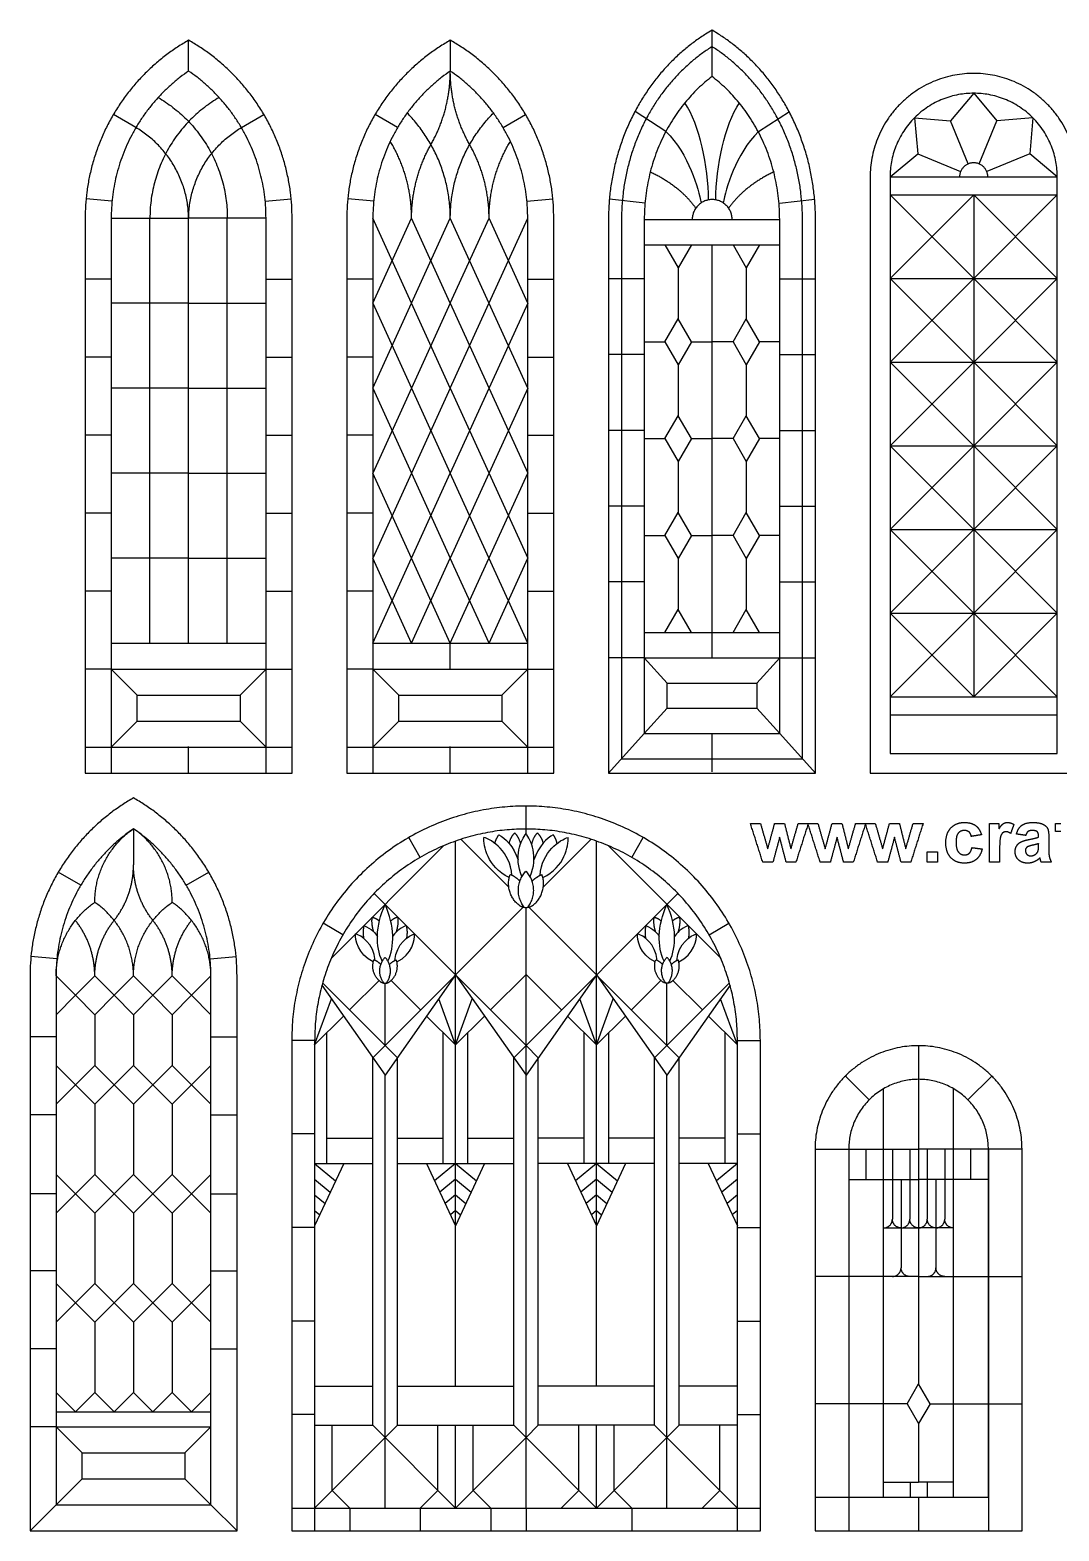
# Model space of a CAD drawing. Header units: millimetres. Extents: x -195 to 160, y -251 to 204.
# Drawn here: x -194.8 to -2.3, y -251.2 to 29.5 of the extents above; entities that cross this region are included whole.
import ezdxf

# ---------------------------------------------------------------- set-up
doc = ezdxf.new("R2010")
doc.units = ezdxf.units.MM
doc.header["$MEASUREMENT"] = 0
doc.layers.add('Layer 03', color=5, linetype='Continuous')

msp = doc.modelspace()

# ---------------------------------------------------------------- linework, layer by layer
at = {"layer": 'Layer 03'}
for p, q in [((-75.86, 10.49), (-81.63, 14.26)), ((-58.53, 10.49), (-52.76, 14.26)), ((-174.98, 11.22), (-179.18, 13.69)), ((-155.25, 11.22), (-151.05, 13.69)), ((-126.04, 11.22), (-130.24, 13.69)), ((-106.31, 11.22), (-102.11, 13.69)), ((-19.3, 4.44), (-22.63, 12.47)), ((-17.28, 4.44), (-13.96, 12.47)), ((-33.93, 2), (-33.93, -105.79)), ((-2.65, -105.79), (-2.65, 2)), ((-179.45, -2.54), (-184.3, -2.08)), ((-150.79, -2.54), (-145.94, -2.08)), ((-130.5, -2.54), (-135.36, -2.08)), ((-101.85, -2.54), (-97, -2.08)), ((-79.76, -2.88), (-86.43, -2.17)), ((-54.63, -2.88), (-47.97, -2.17)), ((-33.93, -1.36), (-2.65, -1.36)), ((-179.6, -5.73), (-179.6, -109.51)), ((-150.64, -109.51), (-150.64, -5.73)), ((-116.18, -37.51), (-130.66, -5.73)), ((-130.66, -37.51), (-116.18, -5.73)), ((-130.66, -5.73), (-130.66, -109.51)), ((-101.69, -37.51), (-116.18, -5.73)), ((-116.18, -37.51), (-101.69, -5.73)), ((-101.69, -109.51), (-101.69, -5.73)), ((-79.9, -5.97), (-79.9, -102.07)), ((-54.57, -102.07), (-54.57, -5.97)), ((-47.88, -109.51), (-47.88, -5.97)), ((-79.9, -10.71), (-54.57, -10.71)), ((-79.9, -17.05), (-86.59, -17.05)), ((-54.49, -17.05), (-47.8, -17.05)), ((-165.12, -21.62), (-179.6, -21.62)), ((-165.12, -21.62), (-150.64, -21.62)), ((-79.9, -28.82), (-76.04, -28.82)), ((-71.09, -28.82), (-67.2, -28.82)), ((-63.3, -28.82), (-67.2, -28.82)), ((-54.49, -28.82), (-58.35, -28.82)), ((-79.9, -31.22), (-86.59, -31.22)), ((-54.49, -31.22), (-47.8, -31.22)), ((-165.12, -37.51), (-179.6, -37.51)), ((-165.12, -37.51), (-150.64, -37.51)), ((-79.9, -45.39), (-86.59, -45.39)), ((-79.92, -46.94), (-76.04, -46.94)), ((-71.09, -46.94), (-67.21, -46.94)), ((-63.3, -46.94), (-67.18, -46.94)), ((-54.48, -46.94), (-58.35, -46.94)), ((-54.49, -45.39), (-47.8, -45.39)), ((-165.12, -53.4), (-179.6, -53.4)), ((-165.12, -53.4), (-150.64, -53.4)), ((-79.9, -59.56), (-86.59, -59.56)), ((-54.49, -59.56), (-47.8, -59.56)), ((-79.92, -65.05), (-76.04, -65.05)), ((-71.09, -65.05), (-67.21, -65.05)), ((-63.3, -65.05), (-67.18, -65.05)), ((-54.48, -65.05), (-58.35, -65.05)), ((-165.12, -69.28), (-179.6, -69.28)), ((-165.12, -69.28), (-150.64, -69.28)), ((-79.9, -73.73), (-86.59, -73.73)), ((-54.49, -73.73), (-47.8, -73.73)), ((-79.9, -83.17), (-54.57, -83.17)), ((-179.6, -85.17), (-150.64, -85.17)), ((-130.66, -85.17), (-101.69, -85.17)), ((-79.9, -87.9), (-86.59, -87.9)), ((-54.49, -87.9), (-47.8, -87.9)), ((-174.72, -94.92), (-155.51, -94.92)), ((-125.78, -94.92), (-106.57, -94.92)), ((-75.63, -92.64), (-58.83, -92.64)), ((-75.63, -97.34), (-58.83, -97.34)), ((-174.72, -99.76), (-155.51, -99.76)), ((-125.78, -99.76), (-106.57, -99.76)), ((-33.93, -98.55), (-2.65, -98.55)), ((-79.9, -102.07), (-54.57, -102.07)), ((-184.47, -104.63), (-145.76, -104.63)), ((-135.53, -104.63), (-96.82, -104.63)), ((-33.93, -105.79), (-2.65, -105.79)), ((-121.79, -125.23), (-123.93, -121.51)), ((-82.25, -125.23), (-80.1, -121.51)), ((-185.29, -130.45), (-189.49, -127.98)), ((-165.56, -130.45), (-161.36, -127.98)), ((-136.26, -139.7), (-139.97, -137.55)), ((-67.78, -139.7), (-64.06, -137.55)), ((-189.76, -144.22), (-194.61, -143.75)), ((-161.1, -144.22), (-156.25, -143.75)), ((-189.91, -147.4), (-189.91, -246.3)), ((-160.95, -246.3), (-160.95, -147.4)), ((-115.2, -147.2), (-128.37, -165.95)), ((-115.2, -147.2), (-102.02, -165.95)), ((-88.84, -147.2), (-102.02, -165.95)), ((-88.84, -147.2), (-75.66, -165.95)), ((-140.19, -149.15), (-128.37, -165.95)), ((-63.85, -149.15), (-75.66, -165.95)), ((-141.55, -159.47), (-141.55, -246.89)), ((-139.26, -182.44), (-139.26, -157.99)), ((-117.49, -182.44), (-117.49, -157.99)), ((-112.9, -182.44), (-112.9, -157.99)), ((-91.14, -182.44), (-91.14, -157.99)), ((-86.54, -182.44), (-86.54, -157.99)), ((-64.78, -182.44), (-64.78, -157.99)), ((-62.48, -251.18), (-62.48, -159.47)), ((-182.67, -171.4), (-182.67, -184.54)), ((-168.19, -171.4), (-168.19, -184.54)), ((-47.96, -179.79), (-28.6, -179.79)), ((-41.66, -179.79), (-41.66, -251.18)), ((-33.5, -179.79), (-33.5, -192.88)), ((-30.24, -179.79), (-30.24, -192.88)), ((-9.25, -179.79), (-28.6, -179.79)), ((-26.97, -179.79), (-26.97, -192.88)), ((-23.71, -179.79), (-23.71, -192.88)), ((-15.54, -244.88), (-15.54, -179.79)), ((-15.54, -179.79), (-15.54, -251.18)), ((-28.6, -203.59), (-47.96, -203.59)), ((-28.6, -203.59), (-9.25, -203.59)), ((-189.91, -228.92), (-160.95, -228.92)), ((-30.75, -227.38), (-47.96, -227.38)), ((-26.46, -227.38), (-9.25, -227.38)), ((-185.04, -236.59), (-165.82, -236.59)), ((-185.04, -241.43), (-165.82, -241.43)), ((-189.91, -246.3), (-160.95, -246.3)), ((-145.84, -246.89), (-141.55, -246.89)), ((-141.55, -246.89), (-141.55, -251.18)), ((-141.55, -246.89), (-102.02, -246.89)), ((-102.02, -246.89), (-62.48, -246.89)), ((-62.48, -246.89), (-58.19, -246.89)), ((-47.96, -244.88), (-15.54, -244.88))]:
    msp.add_line(p, q, dxfattribs=at)
for points in [[(-66.03, 28.7), (-67.23, 29.46), (-68.43, 28.7)], [(-67.2, 20.75), (-67.2, 29.44)], [(-165.12, 21.8), (-165.12, 27.55)], [(-116.18, 27.55), (-116.18, 21.8)], [(-18.29, 17.64), (-22.63, 12.47)], [(-18.29, 17.64), (-13.96, 12.47)], [(-29.35, 13.06), (-28.76, 6.33)], [(-29.35, 13.06), (-22.63, 12.47)], [(-7.23, 13.06), (-13.96, 12.47)], [(-7.23, 13.06), (-7.82, 6.33)], [(-33.93, 2), (-28.76, 6.33)], [(-28.76, 6.33), (-20.73, 3.01)], [(-7.82, 6.33), (-15.85, 3.01)], [(-2.65, 2), (-7.82, 6.33)], [(-37.65, 2), (-37.65, -109.51)], [(-33.93, 2), (-2.65, 2)], [(-18.29, -1.36), (-33.93, -17), (-18.29, -32.64), (-33.93, -48.28), (-18.29, -63.91), (-33.93, -79.55), (-18.29, -95.19)], [(-33.93, -1.36), (-18.29, -17), (-33.93, -32.64), (-18.29, -48.28), (-33.93, -63.91), (-18.29, -79.55), (-33.93, -95.19)], [(-18.29, -1.36), (-18.29, -95.19)], [(-2.65, -1.36), (-18.29, -17), (-2.65, -32.64), (-18.29, -48.28), (-2.65, -63.91), (-18.29, -79.55), (-2.65, -95.19)], [(-18.29, -1.36), (-2.65, -17), (-18.29, -32.64), (-2.65, -48.28), (-18.29, -63.91), (-2.65, -79.55), (-18.29, -95.19)], [(-184.47, -5.73), (-184.47, -109.51)], [(-179.6, -5.73), (-165.12, -5.73)], [(-172.36, -85.17), (-172.36, -5.73)], [(-165.12, -85.17), (-165.12, -5.73)], [(-150.64, -5.73), (-165.12, -5.73)], [(-157.88, -85.17), (-157.88, -5.73)], [(-145.76, -109.51), (-145.76, -5.73)], [(-135.53, -5.73), (-135.53, -109.51)], [(-130.66, -21.62), (-123.42, -5.73)], [(-116.18, -21.62), (-123.42, -5.73)], [(-116.18, -21.62), (-108.93, -5.73)], [(-101.69, -21.62), (-108.93, -5.73)], [(-96.82, -109.51), (-96.82, -5.73)], [(-86.59, -5.97), (-86.59, -109.51), (-47.88, -109.51)], [(-84.16, -5.97), (-84.16, -106.81)], [(-79.9, -5.97), (-54.57, -5.97)], [(-50.31, -106.81), (-50.31, -5.97)], [(-76.04, -10.71), (-73.57, -15)], [(-71.09, -10.71), (-73.57, -15)], [(-67.2, -87.9), (-67.2, -10.71)], [(-63.3, -10.71), (-60.83, -15)], [(-58.35, -10.71), (-60.83, -15)], [(-73.57, -15), (-73.57, -24.53)], [(-60.83, -15), (-60.83, -24.53)], [(-179.6, -17.12), (-184.47, -17.12)], [(-150.64, -17.12), (-145.76, -17.12)], [(-130.66, -17.12), (-135.53, -17.12)], [(-101.69, -17.12), (-96.82, -17.12)], [(-33.93, -17), (-2.65, -17)], [(-116.18, -21.62), (-130.66, -53.4)], [(-130.66, -21.62), (-116.18, -53.4)], [(-101.69, -21.62), (-116.18, -53.4)], [(-116.18, -21.62), (-101.69, -53.4)], [(-76.04, -28.82), (-73.57, -24.53)], [(-71.09, -28.82), (-73.57, -24.53)], [(-63.3, -28.82), (-60.83, -24.53)], [(-58.35, -28.82), (-60.83, -24.53)], [(-76.04, -28.82), (-73.57, -33.11)], [(-71.09, -28.82), (-73.57, -33.11)], [(-63.3, -28.82), (-60.83, -33.11)], [(-58.35, -28.82), (-60.83, -33.11)], [(-179.6, -31.71), (-184.47, -31.71)], [(-150.64, -31.71), (-145.76, -31.71)], [(-130.66, -31.71), (-135.53, -31.71)], [(-101.69, -31.71), (-96.82, -31.71)], [(-73.57, -33.11), (-73.57, -42.65)], [(-60.83, -33.11), (-60.83, -42.65)], [(-33.93, -32.64), (-2.65, -32.64)], [(-116.18, -37.51), (-130.66, -69.28)], [(-130.66, -37.51), (-116.18, -69.28)], [(-101.69, -37.51), (-116.18, -69.28)], [(-116.18, -37.51), (-101.69, -69.28)], [(-76.04, -46.94), (-73.57, -42.65)], [(-71.09, -46.94), (-73.57, -42.65)], [(-63.3, -46.94), (-60.83, -42.65)], [(-58.35, -46.94), (-60.83, -42.65)], [(-179.6, -46.29), (-184.47, -46.29)], [(-150.64, -46.29), (-145.76, -46.29)], [(-130.66, -46.29), (-135.53, -46.29)], [(-101.69, -46.29), (-96.82, -46.29)], [(-76.04, -46.94), (-73.57, -51.23)], [(-71.09, -46.94), (-73.57, -51.23)], [(-63.3, -46.94), (-60.83, -51.23)], [(-58.35, -46.94), (-60.83, -51.23)], [(-33.93, -48.28), (-2.65, -48.28)], [(-73.57, -51.23), (-73.57, -60.76)], [(-60.83, -51.23), (-60.83, -60.76)], [(-116.18, -85.17), (-130.66, -53.4)], [(-130.66, -85.17), (-116.18, -53.4)], [(-101.69, -85.17), (-116.18, -53.4)], [(-116.18, -85.17), (-101.69, -53.4)], [(-179.6, -60.88), (-184.47, -60.88)], [(-150.64, -60.88), (-145.76, -60.88)], [(-130.66, -60.88), (-135.53, -60.88)], [(-101.69, -60.88), (-96.82, -60.88)], [(-76.04, -65.05), (-73.57, -60.76)], [(-71.09, -65.05), (-73.57, -60.76)], [(-63.3, -65.05), (-60.83, -60.76)], [(-58.35, -65.05), (-60.83, -60.76)], [(-33.93, -63.91), (-2.65, -63.91)], [(-76.04, -65.05), (-73.57, -69.34)], [(-71.09, -65.05), (-73.57, -69.34)], [(-63.3, -65.05), (-60.83, -69.34)], [(-58.35, -65.05), (-60.83, -69.34)], [(-123.42, -85.17), (-130.66, -69.28)], [(-123.42, -85.17), (-116.18, -69.28)], [(-108.93, -85.17), (-116.18, -69.28)], [(-108.93, -85.17), (-101.69, -69.28)], [(-73.57, -69.34), (-73.57, -78.88)], [(-60.83, -69.34), (-60.83, -78.88)], [(-179.6, -75.46), (-184.47, -75.46)], [(-150.64, -75.46), (-145.76, -75.46)], [(-130.66, -75.46), (-135.53, -75.46)], [(-101.69, -75.46), (-96.82, -75.46)], [(-76.04, -83.17), (-73.57, -78.88)], [(-71.09, -83.17), (-73.57, -78.88)], [(-63.3, -83.17), (-60.83, -78.88)], [(-58.35, -83.17), (-60.83, -78.88)], [(-33.93, -79.55), (-2.65, -79.55)], [(-116.18, -90.15), (-116.18, -85.17)], [(-79.9, -87.9), (-54.57, -87.9)], [(-79.9, -87.9), (-75.63, -92.64)], [(-54.57, -87.9), (-58.83, -92.64)], [(-179.6, -90.05), (-184.47, -90.05)], [(-179.6, -90.05), (-174.72, -94.92)], [(-179.6, -90.05), (-150.64, -90.05)], [(-150.64, -90.05), (-155.51, -94.92)], [(-150.64, -90.05), (-145.76, -90.05)], [(-130.66, -90.05), (-135.53, -90.05)], [(-130.66, -90.05), (-101.69, -90.05)], [(-130.66, -90.05), (-125.78, -94.92)], [(-101.69, -90.05), (-106.57, -94.92)], [(-101.69, -90.05), (-96.82, -90.05)], [(-174.72, -99.76), (-174.72, -94.92)], [(-155.51, -94.92), (-155.51, -99.76)], [(-125.78, -99.76), (-125.78, -94.92)], [(-106.57, -94.92), (-106.57, -99.76)], [(-75.63, -97.34), (-75.63, -92.64)], [(-58.83, -92.64), (-58.83, -97.34)], [(-33.93, -95.19), (-2.65, -95.19)], [(-79.9, -102.07), (-75.63, -97.34)], [(-54.57, -102.07), (-58.83, -97.34)], [(-179.6, -104.63), (-174.72, -99.76)], [(-150.64, -104.63), (-155.51, -99.76)], [(-130.66, -104.63), (-125.78, -99.76)], [(-101.69, -104.63), (-106.57, -99.76)], [(-79.9, -102.07), (-86.59, -109.51)], [(-67.2, -109.25), (-67.2, -102.07)], [(-54.57, -102.07), (-47.88, -109.51)], [(-165.12, -109.51), (-165.12, -104.53)], [(-116.18, -109.51), (-116.18, -104.53)], [(-84.16, -106.81), (-50.31, -106.81)], [(-184.47, -109.51), (-145.76, -109.51)], [(-135.53, -109.51), (-96.82, -109.51)], [(-37.65, -109.51), (1.06, -109.51)], [(-102.02, -119.93), (-102.02, -115.64)], [(-175.43, -119.87), (-175.43, -126.63)], [(-102.02, -120.78), (-102.02, -119.93)], [(-117.39, -123.04), (-138.49, -144.14)], [(-115.2, -224.09), (-115.2, -122.19)], [(-105.24, -130.8), (-114.19, -121.85)], [(-98.79, -130.8), (-89.84, -121.85)], [(-88.84, -224.09), (-88.84, -122.19)], [(-86.64, -123.04), (-65.54, -144.14)], [(-130.43, -131.97), (-102.02, -160.38)], [(-102.56, -134.57), (-128.37, -160.38)], [(-73.6, -131.97), (-102.02, -160.38)], [(-102.02, -246.89), (-102.02, -134.65)], [(-101.47, -134.57), (-75.66, -160.38)], [(-194.78, -147.4), (-194.78, -251.18)], [(-186.29, -151.02), (-189.91, -147.4)], [(-186.29, -151.02), (-182.67, -147.4)], [(-179.05, -151.02), (-182.67, -147.4)], [(-179.05, -151.02), (-175.43, -147.4)], [(-171.81, -151.02), (-175.43, -147.4)], [(-171.81, -151.02), (-168.19, -147.4)], [(-164.57, -151.02), (-168.19, -147.4)], [(-164.57, -151.02), (-160.95, -147.4)], [(-156.07, -251.18), (-156.07, -147.4)], [(-140.06, -148.7), (-128.37, -160.38)], [(-129.51, -148.24), (-135.01, -153.75)], [(-127.24, -148.24), (-121.74, -153.75)], [(-102.02, -147.11), (-108.65, -153.75)], [(-102.02, -147.11), (-95.38, -153.75)], [(-76.79, -148.24), (-82.3, -153.75)], [(-63.97, -148.7), (-75.66, -160.38)], [(-74.53, -148.24), (-69.02, -153.75)], [(-186.29, -151.02), (-189.91, -154.64)], [(-186.29, -151.02), (-182.67, -154.64)], [(-179.05, -151.02), (-182.67, -154.64)], [(-179.05, -151.02), (-175.43, -154.64)], [(-171.81, -151.02), (-175.43, -154.64)], [(-171.81, -151.02), (-168.19, -154.64)], [(-164.57, -151.02), (-168.19, -154.64)], [(-164.57, -151.02), (-160.95, -154.64)], [(-128.37, -160.38), (-128.37, -148.76)], [(-75.66, -160.38), (-75.66, -148.76)], [(-141.55, -160.29), (-138.42, -151.67)], [(-115.2, -160.29), (-118.33, -151.67)], [(-115.2, -160.29), (-112.06, -151.67)], [(-88.84, -160.29), (-91.97, -151.67)], [(-88.84, -160.29), (-85.7, -151.67)], [(-62.48, -160.29), (-65.62, -151.67)], [(-182.67, -154.64), (-182.67, -164.16)], [(-175.43, -154.64), (-175.43, -164.16)], [(-168.19, -154.64), (-168.19, -164.16)], [(-136.15, -154.89), (-141.55, -160.29)], [(-120.6, -154.89), (-115.2, -160.29)], [(-109.8, -154.89), (-115.2, -160.29)], [(-94.24, -154.89), (-88.84, -160.29)], [(-83.44, -154.89), (-88.84, -160.29)], [(-67.88, -154.89), (-62.48, -160.29)], [(-189.91, -158.79), (-194.78, -158.79)], [(-160.95, -158.79), (-156.07, -158.79)], [(-145.84, -159.47), (-145.84, -251.18)], [(-141.55, -159.47), (-145.84, -159.47)], [(-62.48, -159.47), (-58.19, -159.47)], [(-58.19, -251.18), (-58.19, -159.47)], [(-130.67, -162.68), (-128.37, -160.38), (-126.08, -162.68)], [(-130.67, -231.41), (-130.67, -162.68)], [(-126.08, -231.41), (-126.08, -162.68)], [(-102.02, -160.38), (-104.32, -162.68)], [(-104.32, -231.41), (-104.32, -162.68)], [(-102.02, -160.38), (-99.72, -162.68)], [(-99.72, -231.41), (-99.72, -162.68)], [(-73.36, -162.68), (-75.66, -160.38), (-77.96, -162.68)], [(-77.96, -231.41), (-77.96, -162.68)], [(-73.36, -231.41), (-73.36, -162.68)], [(-28.6, -160.44), (-28.6, -223.67)], [(-186.29, -167.78), (-189.91, -164.16)], [(-186.29, -167.78), (-182.67, -164.16)], [(-179.05, -167.78), (-182.67, -164.16)], [(-179.05, -167.78), (-175.43, -164.16)], [(-171.81, -167.78), (-175.43, -164.16)], [(-171.81, -167.78), (-168.19, -164.16)], [(-164.57, -167.78), (-168.19, -164.16)], [(-164.57, -167.78), (-160.95, -164.16)], [(-186.29, -167.78), (-189.91, -171.4)], [(-186.29, -167.78), (-182.67, -171.4)], [(-179.05, -167.78), (-182.67, -171.4)], [(-179.05, -167.78), (-175.43, -171.4)], [(-171.81, -167.78), (-175.43, -171.4)], [(-171.81, -167.78), (-168.19, -171.4)], [(-164.57, -167.78), (-168.19, -171.4)], [(-164.57, -167.78), (-160.95, -171.4)], [(-128.37, -246.89), (-128.37, -165.84)], [(-75.66, -246.89), (-75.66, -165.84)], [(-37.84, -170.56), (-42.29, -166.11)], [(-19.37, -170.56), (-14.92, -166.11)], [(-35.13, -244.88), (-35.13, -168.48)], [(-22.07, -244.88), (-22.07, -168.48)], [(-189.91, -173.38), (-194.78, -173.38)], [(-175.43, -171.4), (-175.43, -184.54)], [(-160.95, -173.38), (-156.07, -173.38)], [(-141.55, -176.95), (-145.84, -176.95)], [(-139.26, -177.73), (-130.67, -177.73)], [(-126.08, -177.73), (-117.49, -177.73)], [(-112.9, -177.73), (-104.32, -177.73)], [(-91.14, -177.73), (-99.72, -177.73)], [(-77.96, -177.73), (-86.54, -177.73)], [(-64.78, -177.73), (-73.36, -177.73)], [(-62.48, -176.95), (-58.19, -176.95)], [(-47.96, -179.79), (-47.96, -251.18)], [(-38.4, -185.43), (-38.4, -179.79)], [(-18.81, -185.43), (-18.81, -179.79)], [(-9.25, -251.18), (-9.25, -179.79)], [(-186.29, -188.16), (-189.91, -184.54)], [(-186.29, -188.16), (-182.67, -184.54)], [(-179.05, -188.16), (-182.67, -184.54)], [(-179.05, -188.16), (-175.43, -184.54)], [(-171.81, -188.16), (-175.43, -184.54)], [(-171.81, -188.16), (-168.19, -184.54)], [(-164.57, -188.16), (-168.19, -184.54)], [(-164.57, -188.16), (-160.95, -184.54)], [(-136.11, -182.44), (-141.55, -194.11)], [(-141.55, -182.44), (-137.64, -185.72)], [(-141.55, -182.44), (-130.67, -182.44)], [(-126.08, -182.44), (-104.32, -182.44)], [(-120.64, -182.44), (-115.2, -194.11)], [(-115.2, -182.44), (-119.11, -185.72)], [(-115.2, -182.44), (-111.29, -185.72)], [(-109.76, -182.44), (-115.2, -194.11)], [(-77.96, -182.44), (-99.72, -182.44)], [(-94.28, -182.44), (-88.84, -194.11)], [(-88.84, -182.44), (-92.75, -185.72)], [(-88.84, -182.44), (-84.93, -185.72)], [(-83.4, -182.44), (-88.84, -194.11)], [(-62.48, -182.44), (-73.36, -182.44)], [(-67.92, -182.44), (-62.48, -194.11)], [(-62.48, -182.44), (-66.39, -185.72)], [(-141.55, -185.37), (-138.63, -187.83)], [(-115.2, -185.37), (-118.12, -187.83)], [(-115.2, -185.37), (-112.27, -187.83)], [(-88.84, -185.37), (-91.76, -187.83)], [(-88.84, -185.37), (-85.91, -187.83)], [(-62.48, -185.37), (-65.4, -187.83)], [(-41.66, -185.43), (-28.6, -185.43)], [(-31.87, -185.43), (-31.87, -201.96)], [(-15.54, -185.43), (-28.6, -185.43)], [(-25.34, -185.43), (-25.34, -201.96)], [(-189.91, -188.16), (-194.78, -188.16)], [(-186.29, -188.16), (-189.91, -191.78)], [(-186.29, -188.16), (-182.67, -191.78)], [(-179.05, -188.16), (-182.67, -191.78)], [(-179.05, -188.16), (-175.43, -191.78)], [(-171.81, -188.16), (-175.43, -191.78)], [(-171.81, -188.16), (-168.19, -191.78)], [(-164.57, -188.16), (-168.19, -191.78)], [(-164.57, -188.16), (-160.95, -191.78)], [(-160.95, -188.16), (-156.07, -188.16)], [(-141.55, -188.31), (-139.61, -189.94)], [(-115.2, -188.31), (-117.14, -189.94)], [(-115.2, -188.31), (-113.25, -189.94)], [(-88.84, -188.31), (-90.78, -189.94)], [(-88.84, -188.31), (-86.89, -189.94)], [(-62.48, -188.31), (-64.42, -189.94)], [(-182.67, -191.78), (-182.67, -204.92)], [(-175.43, -191.78), (-175.43, -204.92)], [(-168.19, -191.78), (-168.19, -204.92)], [(-141.55, -191.24), (-140.59, -192.05)], [(-115.2, -191.24), (-116.16, -192.05)], [(-115.2, -191.24), (-114.24, -192.05)], [(-88.84, -191.24), (-89.8, -192.05)], [(-88.84, -191.24), (-87.88, -192.05)], [(-62.48, -191.24), (-63.44, -192.05)], [(-141.55, -194.44), (-145.84, -194.44)], [(-62.48, -194.44), (-58.19, -194.44)], [(-35.13, -194.51), (-28.6, -194.51)], [(-22.07, -194.51), (-28.6, -194.51)], [(-189.91, -202.55), (-194.78, -202.55)], [(-160.95, -202.55), (-156.07, -202.55)], [(-186.29, -208.54), (-189.91, -204.92)], [(-186.29, -208.54), (-182.67, -204.92)], [(-179.05, -208.54), (-182.67, -204.92)], [(-179.05, -208.54), (-175.43, -204.92)], [(-171.81, -208.54), (-175.43, -204.92)], [(-171.81, -208.54), (-168.19, -204.92)], [(-164.57, -208.54), (-168.19, -204.92)], [(-164.57, -208.54), (-160.95, -204.92)], [(-186.29, -208.54), (-189.91, -212.16)], [(-186.29, -208.54), (-182.67, -212.16)], [(-179.05, -208.54), (-182.67, -212.16)], [(-179.05, -208.54), (-175.43, -212.16)], [(-171.81, -208.54), (-175.43, -212.16)], [(-171.81, -208.54), (-168.19, -212.16)], [(-164.57, -208.54), (-168.19, -212.16)], [(-164.57, -208.54), (-160.95, -212.16)], [(-182.67, -212.16), (-182.67, -225.3)], [(-175.43, -212.16), (-175.43, -225.3)], [(-168.19, -212.16), (-168.19, -225.3)], [(-141.55, -211.92), (-145.84, -211.92)], [(-62.48, -211.92), (-58.19, -211.92)], [(-189.91, -217.13), (-194.78, -217.13)], [(-160.95, -217.13), (-156.07, -217.13)], [(-141.55, -224.09), (-130.67, -224.09)], [(-126.08, -224.09), (-104.32, -224.09)], [(-77.96, -224.09), (-99.72, -224.09)], [(-62.48, -224.09), (-73.36, -224.09)], [(-30.75, -227.38), (-28.6, -223.67)], [(-26.46, -227.38), (-28.6, -223.67)], [(-186.29, -228.92), (-189.91, -225.3)], [(-186.29, -228.92), (-182.67, -225.3)], [(-179.05, -228.92), (-182.67, -225.3)], [(-179.05, -228.92), (-175.43, -225.3)], [(-171.81, -228.92), (-175.43, -225.3)], [(-171.81, -228.92), (-168.19, -225.3)], [(-164.57, -228.92), (-168.19, -225.3)], [(-164.57, -228.92), (-160.95, -225.3)], [(-141.55, -229.41), (-145.84, -229.41)], [(-62.48, -229.41), (-58.19, -229.41)], [(-30.75, -227.38), (-28.6, -231.1)], [(-26.46, -227.38), (-28.6, -231.1)], [(-189.91, -231.72), (-194.78, -231.72)], [(-189.91, -231.72), (-160.95, -231.72)], [(-189.91, -231.72), (-185.04, -236.59)], [(-160.95, -231.72), (-165.82, -236.59)], [(-141.55, -246.89), (-126.08, -231.41)], [(-141.55, -231.41), (-130.67, -231.41)], [(-138.26, -243.59), (-138.26, -231.41)], [(-115.2, -246.89), (-130.67, -231.41)], [(-126.08, -231.41), (-104.32, -231.41)], [(-118.49, -243.59), (-118.49, -231.41)], [(-115.2, -246.89), (-115.2, -231.41)], [(-111.9, -243.59), (-111.9, -231.41)], [(-102.02, -233.71), (-104.32, -231.41)], [(-102.02, -233.71), (-99.72, -231.41)], [(-77.96, -231.41), (-99.72, -231.41)], [(-92.13, -243.59), (-92.13, -231.41)], [(-88.84, -246.89), (-88.84, -231.41)], [(-88.84, -246.89), (-73.36, -231.41)], [(-85.54, -243.59), (-85.54, -231.41)], [(-62.48, -246.89), (-77.96, -231.41)], [(-62.48, -231.41), (-73.36, -231.41)], [(-65.77, -243.59), (-65.77, -231.41)], [(-28.6, -231.1), (-28.6, -242.03)], [(-115.2, -246.89), (-102.02, -233.71)], [(-88.84, -246.89), (-102.02, -233.71)], [(-185.04, -241.43), (-185.04, -236.59)], [(-165.82, -236.59), (-165.82, -241.43)], [(-189.91, -246.3), (-185.04, -241.43)], [(-160.95, -246.3), (-165.82, -241.43)], [(-134.96, -246.89), (-138.26, -243.59)], [(-121.79, -246.89), (-118.49, -243.59)], [(-108.61, -246.89), (-111.9, -243.59)], [(-95.43, -246.89), (-92.13, -243.59)], [(-82.25, -246.89), (-85.54, -243.59)], [(-69.07, -246.89), (-65.77, -243.59)], [(-35.13, -242.03), (-28.6, -242.03)], [(-30.19, -242.03), (-30.19, -244.88)], [(-22.07, -242.03), (-28.6, -242.03)], [(-27.01, -242.03), (-27.01, -244.88)], [(-189.91, -246.3), (-194.78, -251.18)], [(-160.95, -246.3), (-156.07, -251.18)], [(-134.96, -246.89), (-134.96, -251.18)], [(-121.79, -246.89), (-121.79, -251.18)], [(-108.61, -246.89), (-108.61, -251.18)], [(-102.02, -246.89), (-102.02, -251.18)], [(-82.25, -246.89), (-82.25, -251.18)], [(-28.6, -244.88), (-28.6, -251.18)], [(-194.78, -251.18), (-156.07, -251.18)], [(-145.84, -251.18), (-58.19, -251.18)], [(-47.96, -251.18), (-9.25, -251.18)]]:
    msp.add_lwpolyline(points, dxfattribs=at)
for points, weights in [([(-68.43, 28.7), (-86.59, 17.23), (-86.59, -5.97)], [1, 0.864416558681, 1]), ([(-47.88, -5.97), (-47.88, 17.23), (-66.03, 28.7)], [1, 0.864416558681, 1]), ([(-165.12, 27.55), (-184.47, 16.54), (-184.47, -5.73)], [1, 0.864416558681, 1]), ([(-145.76, -5.73), (-145.76, 16.54), (-165.12, 27.55)], [1, 0.864416558681, 1]), ([(-116.18, 27.55), (-135.53, 16.54), (-135.53, -5.73)], [1, 0.864416558681, 1]), ([(-96.82, -5.73), (-96.82, 16.54), (-116.18, 27.55)], [1, 0.864416558681, 1]), ([(-67.23, 26.36), (-84.16, 15.66), (-84.16, -5.97)], [1, 0.864416558681, 1]), ([(-50.31, -5.97), (-50.31, 15.66), (-67.23, 26.36)], [1, 0.864416558681, 1]), ([(-165.12, 21.8), (-179.6, 11.85), (-179.6, -5.73)], [1, 0.885031171969, 1]), ([(-150.64, -5.73), (-150.64, 11.85), (-165.12, 21.8)], [1, 0.885031171969, 1]), ([(-116.18, 21.8), (-130.66, 11.85), (-130.66, -5.73)], [1, 0.885031171969, 1]), ([(-119.8, 8.04), (-116.18, 14.45), (-116.18, 21.8)], [1, 0.967110188356, 1]), ([(-112.56, 8.04), (-116.18, 14.45), (-116.18, 21.8)], [1, 0.967110188356, 1]), ([(-101.69, -5.73), (-101.69, 11.85), (-116.18, 21.8)], [1, 0.885031171969, 1]), ([(-67.23, 20.77), (-79.9, 11.1), (-79.9, -5.97)], [1, 0.885031171969, 1]), ([(-54.57, -5.97), (-54.57, 11.1), (-67.23, 20.77)], [1, 0.885031171969, 1]), ([(-159.42, 16.85), (-172.36, 9.27), (-172.36, -5.73)], [1, 0.867640284468, 1]), ([(-170.81, 16.85), (-157.88, 9.27), (-157.88, -5.73)], [1, 0.867640284468, 1]), ([(-18.29, 17.64), (-33.93, 17.64), (-33.93, 2)], [1, 0.707106781187, 1]), ([(-2.65, 2), (-2.65, 17.64), (-18.29, 17.64)], [1, 0.707106781187, 1]), ([(-116.18, -5.73), (-116.18, 5.77), (-124.25, 13.94)], [1, 0.925002480875, 1]), ([(-116.18, -5.73), (-116.18, 5.77), (-108.1, 13.94)], [1, 0.925002480875, 1]), ([(-165.12, -5.73), (-165.29, 5.52), (-174.98, 11.22)], [1, 0.871928627256, 1]), ([(-165.12, -5.73), (-164.94, 5.52), (-155.25, 11.22)], [1, 0.871928627256, 1]), ([(-123.42, -5.73), (-123.42, 2.02), (-127.4, 8.66)], [1, 0.963751152423, 1]), ([(-108.93, -5.73), (-108.93, 2.02), (-104.95, 8.66)], [1, 0.963751152423, 1]), ([(-123.42, -5.73), (-123.42, 1.63), (-119.8, 8.04)], [1, 0.967111387201, 1]), ([(-108.93, -5.73), (-108.93, 1.63), (-112.56, 8.04)], [1, 0.967111387201, 1]), ([(-175.43, -114.12), (-194.78, -125.13), (-194.78, -147.4)], [1, 0.864416558681, 1]), ([(-156.07, -147.4), (-156.07, -125.13), (-175.43, -114.12)], [1, 0.864416558681, 1]), ([(-175.43, -119.87), (-189.91, -129.82), (-189.91, -147.4)], [1, 0.885031171969, 1]), ([(-182.67, -133.63), (-182.67, -124.85), (-175.43, -119.87)], [1, 0.885034841093, 1]), ([(-168.19, -133.63), (-168.19, -124.85), (-175.43, -119.87)], [1, 0.885034841093, 1]), ([(-160.95, -147.4), (-160.95, -129.82), (-175.43, -119.87)], [1, 0.885031171969, 1]), ([(-102.02, -119.93), (-141.55, -119.93), (-141.55, -159.47)], [1, 0.707106781187, 1]), ([(-62.48, -159.47), (-62.48, -119.93), (-102.02, -119.93)], [1, 0.707106781187, 1]), ([(-179.05, -137.01), (-175.43, -132.45), (-175.43, -126.63)], [1, 0.944267814922, 1]), ([(-171.81, -137.01), (-175.43, -132.45), (-175.43, -126.63)], [1, 0.944267814922, 1]), ([(-103.24, -134.24), (-106.22, -131.98), (-105, -128.44)], [1, 0.809969971896, 1]), ([(-103.17, -129.67), (-103.95, -128.85), (-105, -128.44)], [1, 0.976831860743, 1]), ([(-102.28, -134.63), (-105.18, -131.09), (-102.02, -127.78)], [1, 0.748581435267, 1]), ([(-101.76, -134.63), (-98.85, -131.09), (-102.02, -127.78)], [1, 0.748581435267, 1]), ([(-100.87, -129.67), (-100.08, -128.85), (-99.03, -128.44)], [1, 0.976831860743, 1]), ([(-100.79, -134.24), (-97.81, -131.98), (-99.03, -128.44)], [1, 0.809969971316, 1]), ([(-189.91, -147.4), (-189.91, -138.61), (-182.67, -133.63)], [1, 0.885034841093, 1]), ([(-175.43, -147.4), (-175.43, -138.61), (-182.67, -133.63)], [1, 0.885034841093, 1]), ([(-175.43, -147.4), (-175.43, -138.61), (-168.19, -133.63)], [1, 0.885034841093, 1]), ([(-160.95, -147.4), (-160.95, -138.61), (-168.19, -133.63)], [1, 0.885034841093, 1]), ([(-100.79, -134.24), (-102.02, -135.16), (-103.24, -134.24)], [1, 0.796733985938, 1]), ([(-182.67, -147.4), (-182.67, -141.57), (-186.29, -137.01)], [1, 0.944269114807, 1]), ([(-182.67, -147.4), (-182.67, -141.57), (-179.05, -137.01)], [1, 0.944269114807, 1]), ([(-168.19, -147.4), (-168.19, -141.57), (-171.81, -137.01)], [1, 0.944269114807, 1]), ([(-168.19, -147.4), (-168.19, -141.57), (-164.57, -137.01)], [1, 0.944269114807, 1]), ([(-129.23, -148.47), (-131.33, -146.88), (-130.47, -144.39)], [1, 0.809969971896, 1]), ([(-129.18, -145.26), (-129.73, -144.68), (-130.47, -144.39)], [1, 0.976831860743, 1]), ([(-128.56, -148.75), (-130.6, -146.26), (-128.37, -143.93)], [1, 0.748581435267, 1]), ([(-128.19, -148.75), (-126.15, -146.26), (-128.37, -143.93)], [1, 0.748581435267, 1]), ([(-127.57, -145.26), (-127.02, -144.68), (-126.28, -144.39)], [1, 0.976831860743, 1]), ([(-127.52, -148.47), (-125.42, -146.88), (-126.28, -144.39)], [1, 0.809969971316, 1]), ([(-76.52, -148.47), (-78.61, -146.88), (-77.76, -144.39)], [1, 0.809969971316, 1]), ([(-76.47, -145.26), (-77.02, -144.68), (-77.76, -144.39)], [1, 0.976831860743, 1]), ([(-75.84, -148.75), (-77.88, -146.26), (-75.66, -143.93)], [1, 0.748581435267, 1]), ([(-75.47, -148.75), (-73.43, -146.26), (-75.66, -143.93)], [1, 0.748581435267, 1]), ([(-74.85, -145.26), (-74.3, -144.68), (-73.56, -144.39)], [1, 0.976831860743, 1]), ([(-74.8, -148.47), (-72.7, -146.88), (-73.56, -144.39)], [1, 0.809969971896, 1]), ([(-129.23, -148.47), (-128.37, -149.12), (-127.52, -148.47)], [1, 0.796733985938, 1]), ([(-74.8, -148.47), (-75.66, -149.12), (-76.52, -148.47)], [1, 0.796733985938, 1]), ([(-35.13, -194.51), (-33.5, -194.51), (-33.5, -192.88)], [1, 0.707106780087, 1]), ([(-31.87, -194.51), (-33.5, -194.51), (-33.5, -192.88)], [1, 0.707106780087, 1]), ([(-31.87, -194.51), (-30.24, -194.51), (-30.24, -192.88)], [1, 0.707106780087, 1]), ([(-28.6, -194.51), (-30.24, -194.51), (-30.24, -192.88)], [1, 0.707106780087, 1]), ([(-28.6, -194.51), (-26.97, -194.51), (-26.97, -192.88)], [1, 0.707106780087, 1]), ([(-25.34, -194.51), (-26.97, -194.51), (-26.97, -192.88)], [1, 0.707106780087, 1]), ([(-25.34, -194.51), (-23.71, -194.51), (-23.71, -192.88)], [1, 0.707106780087, 1]), ([(-22.07, -194.51), (-23.71, -194.51), (-23.71, -192.88)], [1, 0.707106780087, 1]), ([(-33.5, -203.59), (-31.87, -203.59), (-31.87, -201.96)], [1, 0.707106780087, 1]), ([(-30.24, -203.59), (-31.87, -203.59), (-31.87, -201.96)], [1, 0.707106780087, 1]), ([(-26.97, -203.59), (-25.34, -203.59), (-25.34, -201.96)], [1, 0.707106780087, 1]), ([(-23.71, -203.59), (-25.34, -203.59), (-25.34, -201.96)], [1, 0.707106780087, 1])]:
    msp.add_rational_spline(points, weights, degree=2, dxfattribs=at)
for points, weights, knots in [([(1.06, 2), (1.06, 21.35), (-18.29, 21.35), (-37.65, 21.35), (-37.65, 2)], [1, 0.707106781187, 1, 0.707106781187, 1], [306.946295, 306.946295, 306.946295, 342.602848, 342.602848, 378.259402, 378.259402, 378.259402]), ([(-15.65, 2), (-15.65, 4.64), (-18.29, 4.64), (-20.93, 4.64), (-20.93, 2)], [1, 0.707106781173, 1, 0.707106781173, 1], [19.440506, 19.440506, 19.440506, 24.300633, 24.300633, 29.16076, 29.16076, 29.16076]), ([(-63.46, -5.97), (-63.46, -2.24), (-67.2, -2.24), (-70.93, -2.24), (-70.93, -5.97)], [1, 0.707106781187, 1, 0.707106781187, 1], [24.702969, 24.702969, 24.702969, 30.878711, 30.878711, 37.054453, 37.054453, 37.054453]), ([(-58.19, -159.47), (-58.19, -115.64), (-102.02, -115.64), (-145.84, -115.64), (-145.84, -159.47)], [1, 0.707106781187, 1, 0.707106781187, 1], [202.301139, 202.301139, 202.301139, 253.677782, 253.677782, 305.054425, 305.054425, 305.054425]), ([(-9.25, -179.79), (-9.25, -160.44), (-28.6, -160.44), (-47.96, -160.44), (-47.96, -179.79)], [1, 0.707106781227, 1, 0.707106781227, 1], [200.973346, 200.973346, 200.973346, 234.642103, 234.642103, 268.31086, 268.31086, 268.31086]), ([(-15.54, -179.79), (-15.54, -166.73), (-28.6, -166.73), (-41.66, -166.73), (-41.66, -179.79)], [1, 0.707106781237, 1, 0.707106781237, 1], [79.052477, 79.052477, 79.052477, 112.721234, 112.721234, 146.38999, 146.38999, 146.38999])]:
    msp.add_rational_spline(points, weights, degree=2, knots=knots, dxfattribs=at)
for points, degree in [([(-67.88, -2.3), (-67.88, 3.99), (-69.57, 11.73), (-72.31, 15.85)], 3), ([(-66.51, -2.3), (-66.51, 3.99), (-64.83, 11.73), (-62.08, 15.85)], 3), ([(-75.86, 10.49), (-71.57, 6.27), (-69.72, -0.27), (-69.27, -2.86)], 3), ([(-58.53, 10.49), (-62.82, 6.27), (-64.67, -0.27), (-65.12, -2.86)], 3), ([(-78.77, 2.96), (-73.24, 0.34), (-70.27, -3.85)], 2), ([(-55.62, 2.96), (-61.15, 0.34), (-64.12, -3.85)], 2), ([(-104.13, -120.67), (-104.92, -121.38), (-105.2, -122.61)], 2), ([(-104.13, -120.67), (-103.43, -121.32), (-103.04, -122.72)], 2), ([(-99.9, -120.67), (-100.6, -121.32), (-100.99, -122.72)], 2), ([(-99.9, -120.67), (-99.11, -121.38), (-98.83, -122.61)], 2), ([(-57.74, -126.12), (-58.89, -122.51), (-60.04, -118.9)], 2), ([(-60.04, -118.9), (-59.11, -118.9), (-58.17, -118.9)], 2), ([(-58.17, -118.9), (-57.49, -121.27), (-56.8, -123.63)], 2), ([(-56.8, -123.63), (-56.16, -121.27), (-55.52, -118.9)], 2), ([(-55.52, -118.9), (-54.59, -118.9), (-53.67, -118.9)], 2), ([(-53.67, -118.9), (-53.07, -121.27), (-52.48, -123.63)], 2), ([(-52.48, -123.63), (-51.8, -121.27), (-51.11, -118.9)], 2), ([(-49.24, -118.9), (-50.39, -122.51), (-51.54, -126.12)], 2), ([(-51.11, -118.9), (-50.18, -118.9), (-49.24, -118.9)], 2), ([(-47, -126.12), (-48.15, -122.51), (-49.3, -118.9)], 2), ([(-49.3, -118.9), (-48.37, -118.9), (-47.43, -118.9)], 2), ([(-47.43, -118.9), (-46.75, -121.27), (-46.06, -123.63)], 2), ([(-46.06, -123.63), (-45.42, -121.27), (-44.78, -118.9)], 2), ([(-44.78, -118.9), (-43.85, -118.9), (-42.92, -118.9)], 2), ([(-42.92, -118.9), (-42.33, -121.27), (-41.74, -123.63)], 2), ([(-41.74, -123.63), (-41.06, -121.27), (-40.37, -118.9)], 2), ([(-38.5, -118.9), (-39.65, -122.51), (-40.8, -126.12)], 2), ([(-40.37, -118.9), (-39.44, -118.9), (-38.5, -118.9)], 2), ([(-36.26, -126.12), (-37.41, -122.51), (-38.56, -118.9)], 2), ([(-38.56, -118.9), (-37.63, -118.9), (-36.69, -118.9)], 2), ([(-36.69, -118.9), (-36.01, -121.27), (-35.32, -123.63)], 2), ([(-35.32, -123.63), (-34.68, -121.27), (-34.04, -118.9)], 2), ([(-34.04, -118.9), (-33.11, -118.9), (-32.18, -118.9)], 2), ([(-32.18, -118.9), (-31.59, -121.27), (-31, -123.63)], 2), ([(-31, -123.63), (-30.32, -121.27), (-29.63, -118.9)], 2), ([(-27.76, -118.9), (-28.91, -122.51), (-30.06, -126.12)], 2), ([(-29.63, -118.9), (-28.7, -118.9), (-27.76, -118.9)], 2), ([(-23.5, -122.52), (-23.5, -120.72), (-22.56, -119.72)], 2), ([(-22.56, -119.72), (-21.62, -118.71), (-20.03, -118.71)], 2), ([(-20.04, -120.2), (-20.75, -120.2), (-21.17, -120.7)], 2), ([(-19.17, -120.47), (-19.51, -120.2), (-20.04, -120.2)], 2), ([(-20.03, -118.71), (-18.72, -118.71), (-17.94, -119.28)], 2), ([(-18.75, -121.31), (-18.84, -120.75), (-19.17, -120.47)], 2), ([(-17.94, -119.28), (-17.17, -119.84), (-16.83, -121)], 2), ([(-15.35, -126.12), (-15.35, -122.51), (-15.35, -118.9)], 2), ([(-15.35, -118.9), (-14.46, -118.9), (-13.56, -118.9)], 2), ([(-13.56, -118.9), (-13.56, -119.41), (-13.56, -119.92)], 2), ([(-13.56, -119.92), (-13.13, -119.2), (-12.78, -118.95)], 2), ([(-12.87, -120.66), (-13.14, -120.88), (-13.29, -121.46)], 2), ([(-12.22, -120.44), (-12.61, -120.44), (-12.87, -120.66)], 2), ([(-12.78, -118.95), (-12.43, -118.71), (-11.99, -118.71)], 2), ([(-11.37, -120.75), (-11.83, -120.44), (-12.22, -120.44)], 2), ([(-11.99, -118.71), (-11.36, -118.71), (-10.78, -119.08)], 2), ([(-10.78, -119.08), (-11.08, -119.91), (-11.37, -120.75)], 2), ([(-10.29, -120.87), (-10, -119.77), (-9.3, -119.24)], 2), ([(-9.3, -119.24), (-8.6, -118.71), (-7.22, -118.71)], 2), ([(-8.13, -120.4), (-8.4, -120.61), (-8.56, -121.12)], 2), ([(-7.38, -120.2), (-7.86, -120.2), (-8.13, -120.4)], 2), ([(-6.41, -120.43), (-6.67, -120.2), (-7.38, -120.2)], 2), ([(-7.22, -118.71), (-5.97, -118.71), (-5.36, -119.02)], 2), ([(-6.16, -121.24), (-6.16, -120.67), (-6.41, -120.43)], 2), ([(-5.36, -119.02), (-4.74, -119.32), (-4.49, -119.79)], 2), ([(-4.49, -119.79), (-4.24, -120.25), (-4.24, -121.5)], 2), ([(-3.01, -118.9), (-2.51, -118.9), (-2.02, -118.9)], 2), ([(-3.01, -120.38), (-3.01, -119.64), (-3.01, -118.9)], 2), ([(-2.02, -120.38), (-2.51, -120.38), (-3.01, -120.38)], 2), ([(-105.16, -129.01), (-109.29, -127.02), (-110.01, -123.05), (-109.88, -121.5)], 3), ([(-104.64, -128.6), (-104.99, -124.07), (-108.39, -121.95), (-109.88, -121.5)], 3), ([(-107.83, -122.61), (-107.69, -121.86), (-107.12, -121.03)], 2), ([(-107.12, -121.03), (-105.97, -121.55), (-104.3, -123.24), (-103.5, -125.68)], 3), ([(-102.77, -128.8), (-104.4, -125.16), (-102.93, -121.91), (-102.02, -120.78)], 3), ([(-101.26, -128.8), (-99.63, -125.16), (-101.1, -121.91), (-102.02, -120.78)], 3), ([(-96.91, -121.03), (-98.06, -121.55), (-99.73, -123.24), (-100.53, -125.68)], 3), ([(-99.39, -128.6), (-99.04, -124.07), (-95.64, -121.95), (-94.15, -121.5)], 3), ([(-98.87, -129.01), (-94.75, -127.02), (-94.02, -123.05), (-94.15, -121.5)], 3), ([(-96.2, -122.61), (-96.34, -121.86), (-96.91, -121.03)], 2), ([(-54.58, -121.48), (-55.21, -123.8), (-55.84, -126.12)], 2), ([(-53.36, -126.12), (-53.97, -123.8), (-54.58, -121.48)], 2), ([(-43.84, -121.48), (-44.47, -123.8), (-45.1, -126.12)], 2), ([(-42.62, -126.12), (-43.23, -123.8), (-43.84, -121.48)], 2), ([(-33.1, -121.48), (-33.73, -123.8), (-34.36, -126.12)], 2), ([(-31.88, -126.12), (-32.49, -123.8), (-33.1, -121.48)], 2), ([(-22.56, -125.3), (-23.5, -124.3), (-23.5, -122.52)], 2), ([(-21.17, -120.7), (-21.59, -121.2), (-21.59, -122.37)], 2), ([(-21.59, -122.37), (-21.59, -123.68), (-21.16, -124.22)], 2), ([(-19.11, -124.46), (-18.77, -124.15), (-18.62, -123.41)], 2), ([(-16.83, -121), (-17.79, -121.15), (-18.75, -121.31)], 2), ([(-18.62, -123.41), (-17.67, -123.53), (-16.71, -123.65)], 2), ([(-13.29, -121.46), (-13.44, -122.04), (-13.44, -123.89)], 2), ([(-10.54, -124.17), (-10.54, -123.56), (-10.25, -123.08)], 2), ([(-8.56, -121.12), (-9.43, -121), (-10.29, -120.87)], 2), ([(-10.25, -123.08), (-9.97, -122.6), (-9.45, -122.34)], 2), ([(-9.45, -122.34), (-8.94, -122.09), (-7.97, -121.9)], 2), ([(-8.27, -123.29), (-8.62, -123.55), (-8.62, -123.96)], 2), ([(-7.27, -122.96), (-8.03, -123.13), (-8.27, -123.29)], 2), ([(-7.97, -121.9), (-6.66, -121.65), (-6.16, -121.43)], 2), ([(-6.16, -122.66), (-6.51, -122.79), (-7.27, -122.96)], 2), ([(-6.23, -123.98), (-6.16, -123.73), (-6.16, -123.05)], 2), ([(-6.16, -121.43), (-6.16, -121.33), (-6.16, -121.24)], 2), ([(-6.16, -123.05), (-6.16, -122.85), (-6.16, -122.66)], 2), ([(-4.24, -121.5), (-4.24, -122.62), (-4.24, -123.74)], 2), ([(-55.84, -126.12), (-56.79, -126.12), (-57.74, -126.12)], 2), ([(-51.54, -126.12), (-52.45, -126.12), (-53.36, -126.12)], 2), ([(-45.1, -126.12), (-46.05, -126.12), (-47, -126.12)], 2), ([(-40.8, -126.12), (-41.71, -126.12), (-42.62, -126.12)], 2), ([(-34.36, -126.12), (-35.31, -126.12), (-36.26, -126.12)], 2), ([(-30.06, -126.12), (-30.97, -126.12), (-31.88, -126.12)], 2), ([(-26.96, -126.12), (-26.96, -125.16), (-26.96, -124.21)], 2), ([(-26.96, -124.21), (-26, -124.21), (-25.04, -124.21)], 2), ([(-25.04, -126.12), (-26, -126.12), (-26.96, -126.12)], 2), ([(-25.04, -124.21), (-25.04, -125.16), (-25.04, -126.12)], 2), ([(-20.04, -126.31), (-21.62, -126.31), (-22.56, -125.3)], 2), ([(-21.16, -124.22), (-20.73, -124.76), (-20, -124.76)], 2), ([(-17.83, -125.64), (-18.66, -126.31), (-20.04, -126.31)], 2), ([(-20, -124.76), (-19.46, -124.76), (-19.11, -124.46)], 2), ([(-16.71, -123.65), (-17, -124.97), (-17.83, -125.64)], 2), ([(-13.44, -126.12), (-14.4, -126.12), (-15.35, -126.12)], 2), ([(-13.44, -123.89), (-13.44, -125), (-13.44, -126.12)], 2), ([(-9.9, -125.7), (-10.54, -125.1), (-10.54, -124.17)], 2), ([(-8.14, -126.31), (-9.26, -126.31), (-9.9, -125.7)], 2), ([(-8.62, -123.96), (-8.62, -124.36), (-8.34, -124.66)], 2), ([(-8.34, -124.66), (-8.05, -124.95), (-7.61, -124.95)], 2), ([(-6.96, -126.06), (-7.51, -126.31), (-8.14, -126.31)], 2), ([(-7.61, -124.95), (-7.11, -124.95), (-6.66, -124.61)], 2), ([(-5.91, -125.34), (-6.4, -125.82), (-6.96, -126.06)], 2), ([(-6.66, -124.61), (-6.33, -124.35), (-6.23, -123.98)], 2), ([(-5.84, -125.56), (-5.89, -125.39), (-5.91, -125.34)], 2), ([(-5.66, -126.12), (-5.74, -125.93), (-5.84, -125.56)], 2), ([(-3.75, -126.12), (-4.7, -126.12), (-5.66, -126.12)], 2), ([(-4.24, -123.74), (-4.24, -124.7), (-4.14, -125.15)], 2), ([(-4.14, -125.15), (-4.03, -125.6), (-3.75, -126.12)], 2), ([(-128.91, -144.64), (-130.19, -141.88), (-130.2, -138.09), (-128.37, -134.03)], 3), ([(-127.84, -144.64), (-126.56, -141.88), (-126.55, -138.09), (-128.37, -134.03)], 3), ([(-76.19, -144.64), (-77.47, -141.88), (-77.49, -138.09), (-75.66, -134.03)], 3), ([(-75.13, -144.64), (-73.84, -141.88), (-73.83, -138.09), (-75.66, -134.03)], 3), ([(-130.49, -139.15), (-130.95, -137.75), (-130.78, -136.43)], 2), ([(-130.78, -136.43), (-129.99, -136.61), (-129.44, -137.12)], 2), ([(-125.97, -136.43), (-126.76, -136.61), (-127.31, -137.12)], 2), ([(-126.26, -139.15), (-125.8, -137.75), (-125.97, -136.43)], 2), ([(-77.77, -139.15), (-78.23, -137.75), (-78.06, -136.43)], 2), ([(-78.06, -136.43), (-77.27, -136.61), (-76.72, -137.12)], 2), ([(-73.25, -136.43), (-74.04, -136.61), (-74.6, -137.12)], 2), ([(-73.54, -139.15), (-73.08, -137.75), (-73.25, -136.43)], 2), ([(-130.59, -144.79), (-133.49, -143.39), (-133.99, -140.61), (-133.89, -139.54)], 3), ([(-130.22, -144.51), (-130.47, -141.32), (-132.86, -139.83), (-133.89, -139.54)], 3), ([(-132.33, -137.98), (-132.6, -139.11), (-132.38, -140.36)], 2), ([(-132.33, -137.98), (-130.94, -138.51), (-130.14, -139.43), (-129.81, -140)], 3), ([(-124.42, -137.98), (-125.81, -138.51), (-126.61, -139.43), (-126.94, -140)], 3), ([(-126.53, -144.51), (-126.28, -141.32), (-123.89, -139.83), (-122.86, -139.54)], 3), ([(-126.16, -144.79), (-123.26, -143.39), (-122.76, -140.61), (-122.86, -139.54)], 3), ([(-124.42, -137.98), (-124.15, -139.11), (-124.37, -140.36)], 2), ([(-77.87, -144.79), (-80.77, -143.39), (-81.28, -140.61), (-81.17, -139.54)], 3), ([(-77.5, -144.51), (-77.75, -141.32), (-80.14, -139.83), (-81.17, -139.54)], 3), ([(-79.61, -137.98), (-79.88, -139.11), (-79.66, -140.36)], 2), ([(-79.61, -137.98), (-78.23, -138.51), (-77.42, -139.43), (-77.1, -140)], 3), ([(-71.7, -137.98), (-73.09, -138.51), (-73.89, -139.43), (-74.22, -140)], 3), ([(-73.81, -144.51), (-73.57, -141.32), (-71.18, -139.83), (-70.14, -139.54)], 3), ([(-73.45, -144.79), (-70.55, -143.39), (-70.04, -140.61), (-70.14, -139.54)], 3), ([(-71.7, -137.98), (-71.44, -139.11), (-71.65, -140.36)], 2)]:
    msp.add_open_spline(points, degree=degree, dxfattribs=at)

doc.saveas('drawing.dxf')
